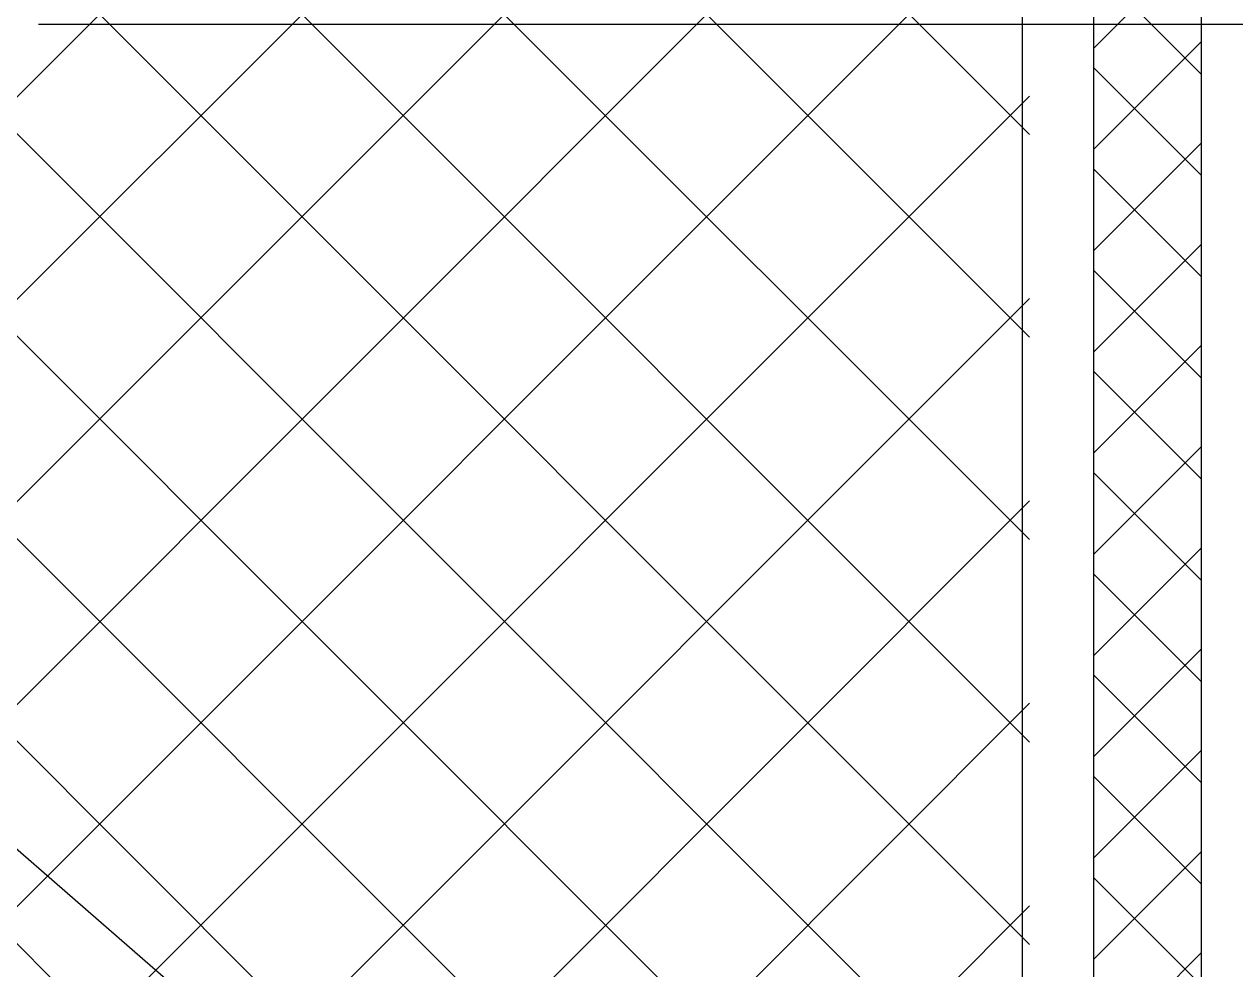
# Model space of a CAD drawing. Header units: millimetres. Extents: x -4391136 to -1798569, y -886572 to -291056.
# Drawn here: x -2408382 to -2407536, y -394201 to -393540 of the extents above; entities that cross this region are included whole.
import ezdxf

# ---------------------------------------------------------------- set-up
doc = ezdxf.new("R2010")
doc.units = ezdxf.units.MM
doc.linetypes.add('TA_GL_005.00000', pattern=[13.75, 5, -1.25, 1.25, -1.25, 5])
doc.layers.add('000 - 0_SYM_DWG_GRIDLINE_MAIN_COLOR_251', color=7, linetype='Continuous')
doc.layers.add('000 - CONCRETE_EX_BUILDING_MAIN_COLOR_1', color=7, linetype='Continuous')
doc.styles.add('TA', font='', dxfattribs={"height": 4.5})
doc.styles.get('TA').set_extended_font_data('Cordia New')

# ---------------------------------------------------------------- blocks, each defined once
blk = doc.blocks.new('*U1519')
at = {"layer": '000 - 0_SYM_DWG_GRIDLINE_MAIN_COLOR_251', "color": 7, "linetype": 'ByBlock', "ltscale": 5}
blk.add_line((20.00000000000021, 0), (-231.9999999999977, 3.379714492044033e-15), dxfattribs=at)
at = {"color": 7, "style": 'TA', "flags": 1}
blk.add_attdef('LOCATION', (5.999999999999999, -6.000000000000001), '', height=4.5, rotation=270, dxfattribs=at)
blk = doc.blocks.new('W-1-PP17-ENT2_REV00_20260527-083622_ELEVATION_3_DIMS')
at = {"layer": '000 - 0_SYM_DWG_GRIDLINE_MAIN_COLOR_251', "color": 7, "linetype": 'TA_GL_005.00000', "xscale": 50, "yscale": 50, "zscale": 50, "rotation": 180}
blk.add_blockref('*U1519', (0, 102290), dxfattribs=at)
blk = doc.blocks.new('DPA_CP_Fence Type D - Fence Post Left w MRTA Logo-V78-ENTRANCE 2 - ENLARGE ELEVATION 3')
at = {"layer": '000 - CONCRETE_EX_BUILDING_MAIN_COLOR_1', "lineweight": 9}
h = blk.add_hatch(dxfattribs=at)
h.set_pattern_fill('FP_8', style=0, pattern_type=2)
h.set_pattern_definition([(45, (-2739911.39, 101340), (-35.35533905932738, 35.35533905932738), []), (135, (-2739911.39, 101340), (-35.35533905932738, -35.35533905932737), [])])
h.paths.add_polyline_path([(-2740112.815757024, 101389.8683475026), (-2740092.727068963, 101389.8683475026), (-2740092.727068963, 101990), (-2740042.727068963, 101990), (-2740042.727068963, 102290), (-2740142.82360962, 102290.0000000001), (-2740142.82360962, 102890.1316524977), (-2740180.347269379, 102890.1316524977), (-2740180.347269379, 101389.8683475026)])
h.paths.add_polyline_path([(-2741650.120364879, 101440.0000000001), (-2741605.347269379, 101440.0000000001), (-2741605.347269379, 102590), (-2741671.786711354, 102590), (-2741671.786711354, 101440.0000000001)])
h.paths.add_polyline_path([(-2740405.347269379, 101440.0000000001), (-2740330.347269379, 101440.0000000001), (-2740330.347269379, 102590), (-2740405.347269379, 102590), (-2740405.347269379, 101480.7166517276)])
h.paths.add_polyline_path([(-2741671.786711354, 102790.0000000001), (-2741605.347269379, 102790.0000000001), (-2741605.347269379, 102890.1316524977), (-2741636.389996139, 102890.1316524977), (-2741658.331962314, 102886.5679928139), (-2741671.786711354, 102880.900539652), (-2741671.786711354, 102813.1370616503)])
h.paths.add_polyline_path([(-2740330.347269379, 102790.0000000001), (-2740330.347269379, 102890.1316524977), (-2740405.347269379, 102890.1316524977), (-2740405.347269379, 102790.0000000001)])
blk = doc.blocks.new('DR-SG-SW-Wire Screen_Fence - D50-1200x2000 mm-34133114-ENTRANCE 2 - ENLARGE ELEVATION 3')
at = {"layer": '000 - CONCRETE_EX_BUILDING_MAIN_COLOR_1', "lineweight": 9}
h = blk.add_hatch(dxfattribs=at)
h.set_pattern_fill('FP_18', style=0, pattern_type=2)
h.set_pattern_definition([(135, (-2738690.075, 102289.859), (70.71067811865476, 70.71067811865474), []), (45, (-2738690.075, 102289.859), (70.71067811865476, -70.71067811865476), [])])
h.paths.add_polyline_path([(-2741382.763041773, 101184.7323176247), (-2740505.347269379, 101184.7323176247), (-2740490.365132766, 101187.0424689005), (-2740476.698599016, 101192.996406497), (-2740465.295592653, 101202.6043711324), (-2740456.203353687, 101215.3279757314), (-2740451.689464321, 101228.5587879168), (-2740450.079587004, 101241.6671299514), (-2740450.517114942, 102992.8130420433), (-2740452.329175028, 103001.4412120966), (-2740453.761675234, 103004.880746457), (-2740469.63659126, 103025.5693398142), (-2740490.347269379, 103041.461202074), (-2740496.547709005, 103044.0295082599), (-2740507.014399331, 103045.2676823754), (-2741507.526489169, 103044.9287363062), (-2741516.788481475, 103042.9353002892), (-2741520.59453795, 103041.2714662261), (-2741541.057947498, 103025.5693398142), (-2741556.949809757, 103004.8586616955), (-2741559.334183015, 102999.1022754372), (-2741560.614951754, 102987.0654664593), (-2741560.614951754, 101240), (-2741558.33476108, 101225.090447157), (-2741552.350862882, 101211.3513296367), (-2741542.742898246, 101199.9483232737), (-2741530.019293648, 101190.8560843081), (-2741516.441703326, 101186.2934002648), (-2741503.680139428, 101184.7323176247), (-2741449.60237255, 101184.7323176247)])
at = {"layer": '000 - CONCRETE_EX_BUILDING_MAIN_COLOR_1', "color": 7}
for p, q in [((-2740330.347269379, 103065), (-2740330.347269379, 101090)), ((-2740455.347269379, 102990), (-2740455.347269379, 101240)), ((-2740405.347269379, 101240), (-2740405.347269379, 102990)), ((-2741560.614951751, 102063.8967129642), (-2740549.464044134, 101184.7323176246))]:
    blk.add_line(p, q, dxfattribs=at)
blk = doc.blocks.new('W-1-PP17-ENT2_REV00_20260527-083622_ELEVATION_3_EX')
at = {"layer": '000 - CONCRETE_EX_BUILDING_MAIN_COLOR_1', "color": 7}
for name in ['DR-SG-SW-Wire Screen_Fence - D50-1200x2000 mm-34133114-ENTRANCE 2 - ENLARGE ELEVATION 3', 'DPA_CP_Fence Type D - Fence Post Left w MRTA Logo-V78-ENTRANCE 2 - ENLARGE ELEVATION 3']:
    blk.add_blockref(name, (2740142.744708746, 5.820766091346741e-11), dxfattribs=at)

msp = doc.modelspace()

# ---------------------------------------------------------------- block references
at = {"color": 7}
msp.add_blockref('W-1-PP17-ENT2_REV00_20260527-083622_ELEVATION_3_EX', (-2407372.338621528, -495830.4466722279), dxfattribs=at)

# ---------------------------------------------------------------- next in the draw order: block references
msp.add_blockref('W-1-PP17-ENT2_REV00_20260527-083622_ELEVATION_3_DIMS', (-2407372.338621528, -495830.4466722279), dxfattribs=at)

doc.saveas('drawing.dxf')
